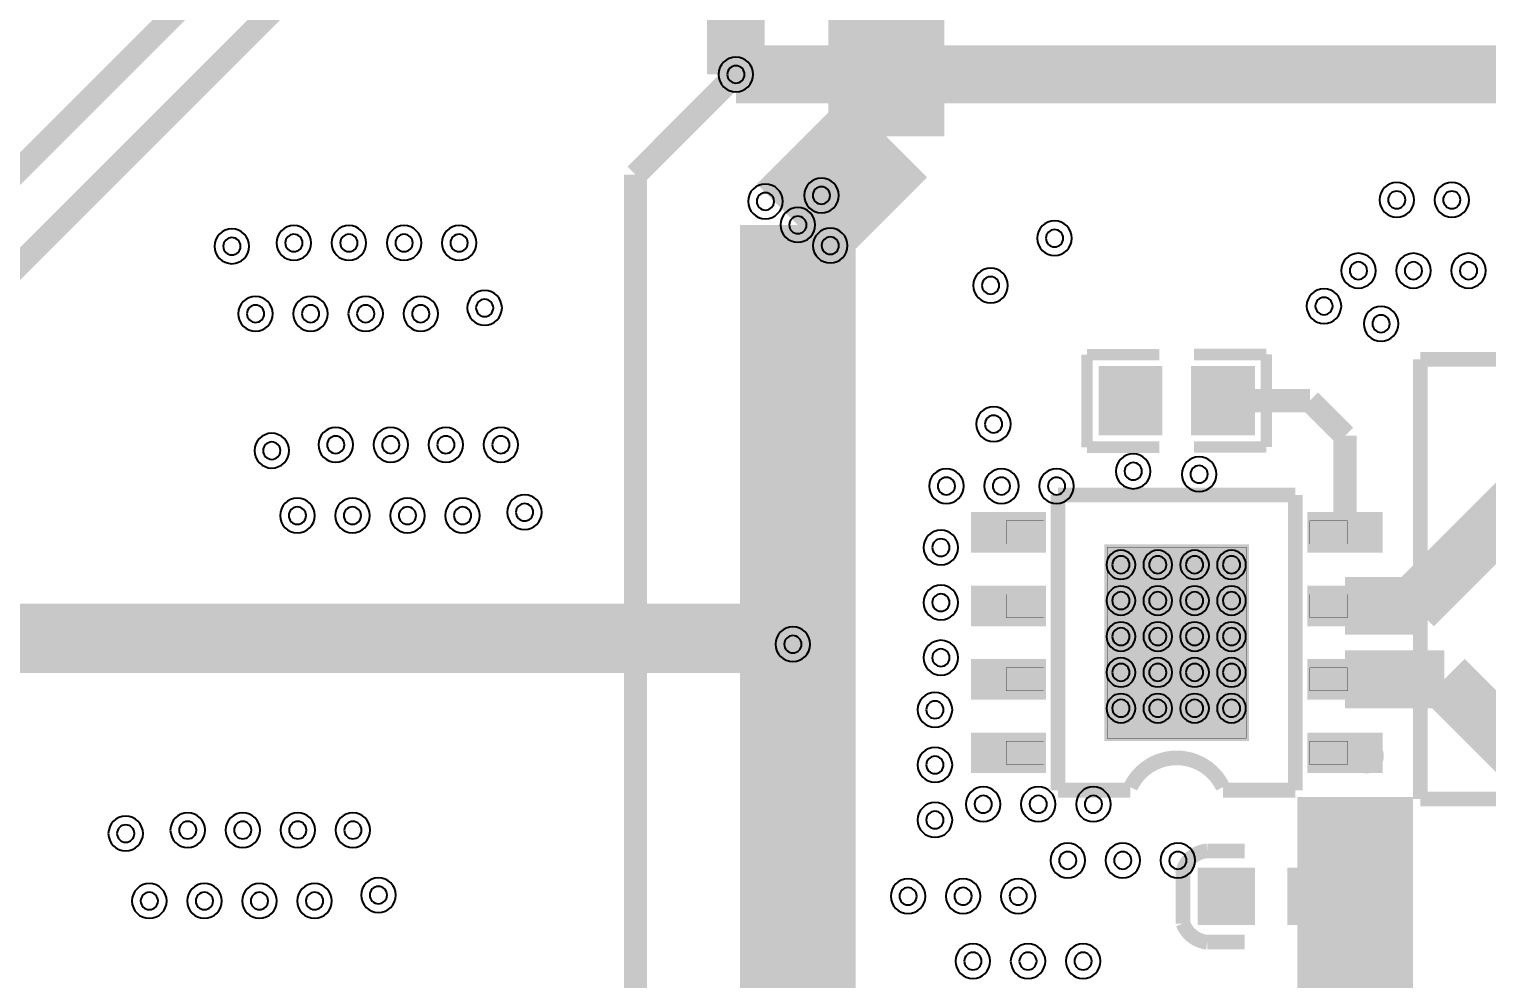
# Model space of a CAD drawing. Header units: millimetres. Extents: x 0 to 135, y -1 to 106.
# Drawn here: x 45.66 to 70.86, y 22.66 to 39.08 of the extents above; entities that cross this region are included whole.
import ezdxf

# ---------------------------------------------------------------- set-up
doc = ezdxf.new("R2010")
doc.units = ezdxf.units.MM
doc.header["$MEASUREMENT"] = 0
for name, color, linetype, true_color in [('Bottom-Layer', 7, 'Continuous', 0x0000ff), ('Document-Layer', 7, 'Continuous', 0x6464ff), ('Hole-Layer', 7, 'Continuous', 0x222222), ('Multi-Layer', 7, 'Continuous', 0xc0c0c0), ('Pin-Soldering-Layer', 7, 'Continuous', 0xcc9999), ('Top-Layer', 7, 'Continuous', 0xff0000), ('Top-Paste-Mask-Layer', 7, 'Continuous', 0x808080), ('Top-Silkscreen-Layer', 7, 'Continuous', 0xffcc00), ('Top-Solder-Mask-Layer', 7, 'Continuous', 0x800080)]:
    doc.layers.add(name, color=color, linetype=linetype, true_color=true_color)

msp = doc.modelspace()

# ---------------------------------------------------------------- hatches: boundary and pattern name
at = {"layer": 'Pin-Soldering-Layer'}
for points in [[(63.199, 30.179), (62.549, 30.179), (62.549, 30.579), (63.199, 30.579)], [(68.449, 30.179), (67.799, 30.179), (67.799, 30.579), (68.449, 30.579)], [(66.699, 30.124), (66.699, 26.824), (64.299, 26.824), (64.299, 30.124)], [(63.199, 28.909), (62.549, 28.909), (62.549, 29.309), (63.199, 29.309)], [(68.449, 28.909), (67.799, 28.909), (67.799, 29.309), (68.449, 29.309)], [(63.199, 27.639), (62.549, 27.639), (62.549, 28.039), (63.199, 28.039)], [(68.449, 27.639), (67.799, 27.639), (67.799, 28.039), (68.449, 28.039)], [(63.199, 26.369), (62.549, 26.369), (62.549, 26.769), (63.199, 26.769)], [(68.449, 26.369), (67.799, 26.369), (67.799, 26.769), (68.449, 26.769)]]:
    msp.add_hatch(color=256, dxfattribs=at).paths.add_polyline_path(points)
at = {"layer": 'Top-Layer'}
for points in [[(64.199, 32.106), (64.199, 33.206), (65.199, 33.206), (65.199, 32.106)], [(65.799, 32.106), (65.799, 33.206), (66.799, 33.206), (66.799, 32.106)], [(63.191, 30.079), (61.991, 30.079), (61.991, 30.679), (63.191, 30.679)], [(69.007, 30.079), (67.807, 30.079), (67.807, 30.679), (69.007, 30.679)], [(64.299, 30.124), (66.699, 30.124), (66.699, 26.824), (64.299, 26.824)], [(63.191, 28.809), (61.991, 28.809), (61.991, 29.409), (63.191, 29.409)], [(69.007, 28.809), (67.807, 28.809), (67.807, 29.409), (69.007, 29.409)], [(63.191, 27.539), (61.991, 27.539), (61.991, 28.139), (63.191, 28.139)], [(69.007, 27.539), (67.807, 27.539), (67.807, 28.139), (69.007, 28.139)], [(63.191, 26.269), (61.991, 26.269), (61.991, 26.869), (63.191, 26.869)], [(69.007, 26.269), (67.807, 26.269), (67.807, 26.869), (69.007, 26.869)], [(65.912, 23.643), (65.912, 24.532), (66.801, 24.532), (66.801, 23.643)], [(67.461, 23.643), (67.461, 24.532), (68.35, 24.532), (68.35, 23.643)]]:
    msp.add_hatch(color=256, dxfattribs=at).paths.add_polyline_path(points)
at = {"layer": 'Top-Paste-Mask-Layer'}
for points in [[(64.199, 32.106), (64.199, 33.206), (65.199, 33.206), (65.199, 32.106)], [(65.799, 32.106), (65.799, 33.206), (66.799, 33.206), (66.799, 32.106)], [(63.191, 30.079), (61.991, 30.079), (61.991, 30.679), (63.191, 30.679)], [(69.007, 30.079), (67.807, 30.079), (67.807, 30.679), (69.007, 30.679)], [(64.299, 30.124), (66.699, 30.124), (66.699, 26.824), (64.299, 26.824)], [(63.191, 28.809), (61.991, 28.809), (61.991, 29.409), (63.191, 29.409)], [(69.007, 28.809), (67.807, 28.809), (67.807, 29.409), (69.007, 29.409)], [(63.191, 27.539), (61.991, 27.539), (61.991, 28.139), (63.191, 28.139)], [(69.007, 27.539), (67.807, 27.539), (67.807, 28.139), (69.007, 28.139)], [(63.191, 26.269), (61.991, 26.269), (61.991, 26.869), (63.191, 26.869)], [(69.007, 26.269), (67.807, 26.269), (67.807, 26.869), (69.007, 26.869)], [(65.912, 23.643), (65.912, 24.532), (66.801, 24.532), (66.801, 23.643)], [(67.461, 23.643), (67.461, 24.532), (68.35, 24.532), (68.35, 23.643)]]:
    msp.add_hatch(color=256, dxfattribs=at).paths.add_polyline_path(points)
at = {"layer": 'Top-Solder-Mask-Layer'}
for points in [[(64.148, 32.055), (64.148, 33.257), (65.25, 33.257), (65.25, 32.055)], [(65.748, 32.055), (65.748, 33.257), (66.85, 33.257), (66.85, 32.055)], [(63.242, 30.028), (61.94, 30.028), (61.94, 30.73), (63.242, 30.73)], [(69.058, 30.028), (67.757, 30.028), (67.757, 30.73), (69.058, 30.73)], [(64.248, 30.175), (66.75, 30.175), (66.75, 26.773), (64.248, 26.773)], [(63.242, 28.758), (61.94, 28.758), (61.94, 29.46), (63.242, 29.46)], [(69.058, 28.758), (67.757, 28.758), (67.757, 29.46), (69.058, 29.46)], [(63.242, 27.488), (61.94, 27.488), (61.94, 28.19), (63.242, 28.19)], [(69.058, 27.488), (67.757, 27.488), (67.757, 28.19), (69.058, 28.19)], [(63.242, 26.218), (61.94, 26.218), (61.94, 26.92), (63.242, 26.92)], [(69.058, 26.218), (67.757, 26.218), (67.757, 26.92), (69.058, 26.92)], [(65.861, 23.592), (65.861, 24.583), (66.852, 24.583), (66.852, 23.592)], [(67.41, 23.592), (67.41, 24.583), (68.401, 24.583), (68.401, 23.592)]]:
    msp.add_hatch(color=256, dxfattribs=at).paths.add_polyline_path(points)

# ---------------------------------------------------------------- linework, layer by layer
at = {"layer": 'Bottom-Layer'}
for points, const_width in [([(60.479, 82.665), (60.479, 37.223)], 2), ([(57.878, 67.673), (57.878, 38.295)], 1), ([(60.479, 37.223), (58.949, 35.693)], 2), ([(58.761, 28.548), (28.314, 28.548)], 1.2), ([(58.863, 28.446), (58.761, 28.548)], 1.2)]:
    msp.add_lwpolyline(points, dxfattribs=dict(at, const_width=const_width))
at = {"layer": 'Document-Layer', "const_width": 0.3}
msp.add_lwpolyline([(68.629, 26.514, 1), (68.929, 26.514), (68.929, 26.514, 1), (68.629, 26.514)], format="xyb", dxfattribs=at)
msp.add_lwpolyline([(68.629, 26.514, 1), (68.929, 26.514), (68.929, 26.514, 1), (68.629, 26.514)], format="xyb", dxfattribs=at)
at = {"layer": 'Hole-Layer'}
for points in [[(57.728, 38.295, 1), (58.028, 38.295), (58.028, 38.295, 1), (57.728, 38.295)], [(59.207, 36.203, 1), (59.507, 36.203), (59.507, 36.203, 1), (59.207, 36.203)], [(58.238, 36.101, 1), (58.538, 36.101), (58.538, 36.101, 1), (58.238, 36.101)], [(69.153, 36.127, 1), (69.453, 36.127), (69.453, 36.127, 1), (69.153, 36.127)], [(70.105, 36.127, 1), (70.405, 36.127), (70.405, 36.127, 1), (70.105, 36.127)], [(58.799, 35.693, 1), (59.099, 35.693), (59.099, 35.693, 1), (58.799, 35.693)], [(50.087, 35.382, 1), (50.387, 35.382), (50.387, 35.382, 1), (50.087, 35.382)], [(51.039, 35.382, 1), (51.339, 35.382), (51.339, 35.382, 1), (51.039, 35.382)], [(51.991, 35.382, 1), (52.291, 35.382), (52.291, 35.382, 1), (51.991, 35.382)], [(52.943, 35.382, 1), (53.243, 35.382), (53.243, 35.382, 1), (52.943, 35.382)], [(63.237, 35.464, 1), (63.537, 35.464), (63.537, 35.464, 1), (63.237, 35.464)], [(49.015, 35.324, 1), (49.315, 35.324), (49.315, 35.324, 1), (49.015, 35.324)], [(59.36, 35.336, 1), (59.66, 35.336), (59.66, 35.336, 1), (59.36, 35.336)], [(68.49, 34.903, 1), (68.79, 34.903), (68.79, 34.903, 1), (68.49, 34.903)], [(69.442, 34.903, 1), (69.742, 34.903), (69.742, 34.903, 1), (69.442, 34.903)], [(70.394, 34.903, 1), (70.694, 34.903), (70.694, 34.903, 1), (70.394, 34.903)], [(62.132, 34.648, 1), (62.432, 34.648), (62.432, 34.648, 1), (62.132, 34.648)], [(49.424, 34.158, 1), (49.724, 34.158), (49.724, 34.158, 1), (49.424, 34.158)], [(50.376, 34.158, 1), (50.676, 34.158), (50.676, 34.158, 1), (50.376, 34.158)], [(51.328, 34.158, 1), (51.628, 34.158), (51.628, 34.158, 1), (51.328, 34.158)], [(52.28, 34.158, 1), (52.58, 34.158), (52.58, 34.158, 1), (52.28, 34.158)], [(53.385, 34.26, 1), (53.685, 34.26), (53.685, 34.26, 1), (53.385, 34.26)], [(67.895, 34.291, 1), (68.195, 34.291), (68.195, 34.291, 1), (67.895, 34.291)], [(68.881, 33.985, 1), (69.181, 33.985), (69.181, 33.985, 1), (68.881, 33.985)], [(62.183, 32.251, 1), (62.483, 32.251), (62.483, 32.251, 1), (62.183, 32.251)], [(50.81, 31.894, 1), (51.11, 31.894), (51.11, 31.894, 1), (50.81, 31.894)], [(51.762, 31.894, 1), (52.062, 31.894), (52.062, 31.894, 1), (51.762, 31.894)], [(52.714, 31.894, 1), (53.014, 31.894), (53.014, 31.894, 1), (52.714, 31.894)], [(53.666, 31.894, 1), (53.966, 31.894), (53.966, 31.894, 1), (53.666, 31.894)], [(49.705, 31.792, 1), (50.005, 31.792), (50.005, 31.792, 1), (49.705, 31.792)], [(64.597, 31.435, 1), (64.897, 31.435), (64.897, 31.435, 1), (64.597, 31.435)], [(65.736, 31.384, 1), (66.036, 31.384), (66.036, 31.384, 1), (65.736, 31.384)], [(61.367, 31.18, 1), (61.667, 31.18), (61.667, 31.18, 1), (61.367, 31.18)], [(62.319, 31.18, 1), (62.619, 31.18), (62.619, 31.18, 1), (62.319, 31.18)], [(63.271, 31.18, 1), (63.571, 31.18), (63.571, 31.18, 1), (63.271, 31.18)], [(50.147, 30.67, 1), (50.447, 30.67), (50.447, 30.67, 1), (50.147, 30.67)], [(51.099, 30.67, 1), (51.399, 30.67), (51.399, 30.67, 1), (51.099, 30.67)], [(52.051, 30.67, 1), (52.351, 30.67), (52.351, 30.67, 1), (52.051, 30.67)], [(53.003, 30.67, 1), (53.303, 30.67), (53.303, 30.67, 1), (53.003, 30.67)], [(54.075, 30.728, 1), (54.375, 30.728), (54.375, 30.728, 1), (54.075, 30.728)], [(61.272, 30.118, 1), (61.572, 30.118), (61.572, 30.118, 1), (61.272, 30.118)], [(64.385, 29.82, 1), (64.685, 29.82), (64.685, 29.82, 1), (64.385, 29.82)], [(65.022, 29.82, 1), (65.322, 29.82), (65.322, 29.82, 1), (65.022, 29.82)], [(65.659, 29.82, 1), (65.959, 29.82), (65.959, 29.82, 1), (65.659, 29.82)], [(66.296, 29.82, 1), (66.596, 29.82), (66.596, 29.82, 1), (66.296, 29.82)], [(61.272, 29.166, 1), (61.572, 29.166), (61.572, 29.166, 1), (61.272, 29.166)], [(64.385, 29.2, 1), (64.685, 29.2), (64.685, 29.2, 1), (64.385, 29.2)], [(65.022, 29.2, 1), (65.322, 29.2), (65.322, 29.2, 1), (65.022, 29.2)], [(65.659, 29.2, 1), (65.959, 29.2), (65.959, 29.2, 1), (65.659, 29.2)], [(66.296, 29.2, 1), (66.596, 29.2), (66.596, 29.2, 1), (66.296, 29.2)], [(64.385, 28.579, 1), (64.685, 28.579), (64.685, 28.579, 1), (64.385, 28.579)], [(65.022, 28.579, 1), (65.322, 28.579), (65.322, 28.579, 1), (65.022, 28.579)], [(65.659, 28.579, 1), (65.959, 28.579), (65.959, 28.579, 1), (65.659, 28.579)], [(66.296, 28.579, 1), (66.596, 28.579), (66.596, 28.579, 1), (66.296, 28.579)], [(58.713, 28.446, 1), (59.013, 28.446), (59.013, 28.446, 1), (58.713, 28.446)], [(61.272, 28.214, 1), (61.572, 28.214), (61.572, 28.214, 1), (61.272, 28.214)], [(64.385, 27.959, 1), (64.685, 27.959), (64.685, 27.959, 1), (64.385, 27.959)], [(65.022, 27.959, 1), (65.322, 27.959), (65.322, 27.959, 1), (65.022, 27.959)], [(65.659, 27.959, 1), (65.959, 27.959), (65.959, 27.959, 1), (65.659, 27.959)], [(66.296, 27.959, 1), (66.596, 27.959), (66.596, 27.959, 1), (66.296, 27.959)], [(64.385, 27.339, 1), (64.685, 27.339), (64.685, 27.339, 1), (64.385, 27.339)], [(65.022, 27.339, 1), (65.322, 27.339), (65.322, 27.339, 1), (65.022, 27.339)], [(65.659, 27.339, 1), (65.959, 27.339), (65.959, 27.339, 1), (65.659, 27.339)], [(66.296, 27.339, 1), (66.596, 27.339), (66.596, 27.339, 1), (66.296, 27.339)], [(61.17, 27.313, 1), (61.47, 27.313), (61.47, 27.313, 1), (61.17, 27.313)], [(61.17, 26.361, 1), (61.47, 26.361), (61.47, 26.361, 1), (61.17, 26.361)], [(62.004, 25.68, 1), (62.304, 25.68), (62.304, 25.68, 1), (62.004, 25.68)], [(62.956, 25.68, 1), (63.256, 25.68), (63.256, 25.68, 1), (62.956, 25.68)], [(63.908, 25.68, 1), (64.208, 25.68), (64.208, 25.68, 1), (63.908, 25.68)], [(61.17, 25.409, 1), (61.47, 25.409), (61.47, 25.409, 1), (61.17, 25.409)], [(47.179, 25.175, 1), (47.479, 25.175), (47.479, 25.175, 1), (47.179, 25.175)], [(48.251, 25.233, 1), (48.551, 25.233), (48.551, 25.233, 1), (48.251, 25.233)], [(49.203, 25.233, 1), (49.503, 25.233), (49.503, 25.233, 1), (49.203, 25.233)], [(50.155, 25.233, 1), (50.455, 25.233), (50.455, 25.233, 1), (50.155, 25.233)], [(51.107, 25.233, 1), (51.407, 25.233), (51.407, 25.233, 1), (51.107, 25.233)], [(63.465, 24.71, 1), (63.765, 24.71), (63.765, 24.71, 1), (63.465, 24.71)], [(64.417, 24.71, 1), (64.717, 24.71), (64.717, 24.71, 1), (64.417, 24.71)], [(65.369, 24.71, 1), (65.669, 24.71), (65.669, 24.71, 1), (65.369, 24.71)], [(51.549, 24.111, 1), (51.849, 24.111), (51.849, 24.111, 1), (51.549, 24.111)], [(60.704, 24.091, 1), (61.004, 24.091), (61.004, 24.091, 1), (60.704, 24.091)], [(61.656, 24.091, 1), (61.956, 24.091), (61.956, 24.091, 1), (61.656, 24.091)], [(62.608, 24.091, 1), (62.908, 24.091), (62.908, 24.091, 1), (62.608, 24.091)], [(47.588, 24.009, 1), (47.888, 24.009), (47.888, 24.009, 1), (47.588, 24.009)], [(48.54, 24.009, 1), (48.84, 24.009), (48.84, 24.009, 1), (48.54, 24.009)], [(49.492, 24.009, 1), (49.792, 24.009), (49.792, 24.009, 1), (49.492, 24.009)], [(50.444, 24.009, 1), (50.744, 24.009), (50.744, 24.009, 1), (50.444, 24.009)], [(61.826, 22.969, 1), (62.126, 22.969), (62.126, 22.969, 1), (61.826, 22.969)], [(62.778, 22.969, 1), (63.078, 22.969), (63.078, 22.969, 1), (62.778, 22.969)], [(63.73, 22.969, 1), (64.03, 22.969), (64.03, 22.969, 1), (63.73, 22.969)]]:
    msp.add_lwpolyline(points, format="xyb", dxfattribs=at)
at = {"layer": 'Multi-Layer'}
for points in [[(57.578, 38.295, 1), (58.178, 38.295, 1)], [(58.088, 36.101, 1), (58.688, 36.101, 1)], [(59.057, 36.203, 1), (59.657, 36.203, 1)], [(69.003, 36.127, 1), (69.603, 36.127, 1)], [(69.955, 36.127, 1), (70.555, 36.127, 1)], [(58.649, 35.693, 1), (59.249, 35.693, 1)], [(48.865, 35.324, 1), (49.465, 35.324, 1)], [(49.937, 35.382, 1), (50.537, 35.382, 1)], [(50.889, 35.382, 1), (51.489, 35.382, 1)], [(51.841, 35.382, 1), (52.441, 35.382, 1)], [(52.793, 35.382, 1), (53.393, 35.382, 1)], [(59.21, 35.336, 1), (59.81, 35.336, 1)], [(63.087, 35.464, 1), (63.687, 35.464, 1)], [(68.34, 34.903, 1), (68.94, 34.903, 1)], [(69.292, 34.903, 1), (69.892, 34.903, 1)], [(70.244, 34.903, 1), (70.844, 34.903, 1)], [(61.982, 34.648, 1), (62.582, 34.648, 1)], [(53.235, 34.26, 1), (53.835, 34.26, 1)], [(67.745, 34.291, 1), (68.345, 34.291, 1)], [(49.274, 34.158, 1), (49.874, 34.158, 1)], [(50.226, 34.158, 1), (50.826, 34.158, 1)], [(51.178, 34.158, 1), (51.778, 34.158, 1)], [(52.13, 34.158, 1), (52.73, 34.158, 1)], [(68.731, 33.985, 1), (69.331, 33.985, 1)], [(62.033, 32.251, 1), (62.633, 32.251, 1)], [(49.555, 31.792, 1), (50.155, 31.792, 1)], [(50.66, 31.894, 1), (51.26, 31.894, 1)], [(51.612, 31.894, 1), (52.212, 31.894, 1)], [(52.564, 31.894, 1), (53.164, 31.894, 1)], [(53.516, 31.894, 1), (54.116, 31.894, 1)], [(64.447, 31.435, 1), (65.047, 31.435, 1)], [(65.586, 31.384, 1), (66.186, 31.384, 1)], [(61.217, 31.18, 1), (61.817, 31.18, 1)], [(62.169, 31.18, 1), (62.769, 31.18, 1)], [(63.121, 31.18, 1), (63.721, 31.18, 1)], [(53.925, 30.728, 1), (54.525, 30.728, 1)], [(49.997, 30.67, 1), (50.597, 30.67, 1)], [(50.949, 30.67, 1), (51.549, 30.67, 1)], [(51.901, 30.67, 1), (52.501, 30.67, 1)], [(52.853, 30.67, 1), (53.453, 30.67, 1)], [(61.122, 30.118, 1), (61.722, 30.118, 1)], [(61.122, 29.166, 1), (61.722, 29.166, 1)], [(58.563, 28.446, 1), (59.163, 28.446, 1)], [(61.122, 28.214, 1), (61.722, 28.214, 1)], [(61.02, 27.313, 1), (61.62, 27.313, 1)], [(61.02, 26.361, 1), (61.62, 26.361, 1)], [(61.854, 25.68, 1), (62.454, 25.68, 1)], [(62.806, 25.68, 1), (63.406, 25.68, 1)], [(63.758, 25.68, 1), (64.358, 25.68, 1)], [(61.02, 25.409, 1), (61.62, 25.409, 1)], [(47.029, 25.175, 1), (47.629, 25.175, 1)], [(48.101, 25.233, 1), (48.701, 25.233, 1)], [(49.053, 25.233, 1), (49.653, 25.233, 1)], [(50.005, 25.233, 1), (50.605, 25.233, 1)], [(50.957, 25.233, 1), (51.557, 25.233, 1)], [(63.315, 24.71, 1), (63.915, 24.71, 1)], [(64.267, 24.71, 1), (64.867, 24.71, 1)], [(65.219, 24.71, 1), (65.819, 24.71, 1)], [(47.438, 24.009, 1), (48.038, 24.009, 1)], [(48.39, 24.009, 1), (48.99, 24.009, 1)], [(49.342, 24.009, 1), (49.942, 24.009, 1)], [(50.294, 24.009, 1), (50.894, 24.009, 1)], [(51.399, 24.111, 1), (51.999, 24.111, 1)], [(60.554, 24.091, 1), (61.154, 24.091, 1)], [(61.506, 24.091, 1), (62.106, 24.091, 1)], [(62.458, 24.091, 1), (63.058, 24.091, 1)], [(61.676, 22.969, 1), (62.276, 22.969, 1)], [(62.628, 22.969, 1), (63.228, 22.969, 1)], [(63.58, 22.969, 1), (64.18, 22.969, 1)]]:
    msp.add_lwpolyline(points, format="xyb", close=True, dxfattribs=at)
for points in [[(64.285, 29.82, 1), (64.785, 29.82), (64.785, 29.82, 1), (64.285, 29.82)], [(64.922, 29.82, 1), (65.422, 29.82), (65.422, 29.82, 1), (64.922, 29.82)], [(65.559, 29.82, 1), (66.059, 29.82), (66.059, 29.82, 1), (65.559, 29.82)], [(66.196, 29.82, 1), (66.696, 29.82), (66.696, 29.82, 1), (66.196, 29.82)], [(64.285, 29.2, 1), (64.785, 29.2), (64.785, 29.2, 1), (64.285, 29.2)], [(64.922, 29.2, 1), (65.422, 29.2), (65.422, 29.2, 1), (64.922, 29.2)], [(65.559, 29.2, 1), (66.059, 29.2), (66.059, 29.2, 1), (65.559, 29.2)], [(66.196, 29.2, 1), (66.696, 29.2), (66.696, 29.2, 1), (66.196, 29.2)], [(64.285, 28.579, 1), (64.785, 28.579), (64.785, 28.579, 1), (64.285, 28.579)], [(64.922, 28.579, 1), (65.422, 28.579), (65.422, 28.579, 1), (64.922, 28.579)], [(65.559, 28.579, 1), (66.059, 28.579), (66.059, 28.579, 1), (65.559, 28.579)], [(66.196, 28.579, 1), (66.696, 28.579), (66.696, 28.579, 1), (66.196, 28.579)], [(64.285, 27.959, 1), (64.785, 27.959), (64.785, 27.959, 1), (64.285, 27.959)], [(64.922, 27.959, 1), (65.422, 27.959), (65.422, 27.959, 1), (64.922, 27.959)], [(65.559, 27.959, 1), (66.059, 27.959), (66.059, 27.959, 1), (65.559, 27.959)], [(66.196, 27.959, 1), (66.696, 27.959), (66.696, 27.959, 1), (66.196, 27.959)], [(64.285, 27.339, 1), (64.785, 27.339), (64.785, 27.339, 1), (64.285, 27.339)], [(64.922, 27.339, 1), (65.422, 27.339), (65.422, 27.339, 1), (64.922, 27.339)], [(65.559, 27.339, 1), (66.059, 27.339), (66.059, 27.339, 1), (65.559, 27.339)], [(66.196, 27.339, 1), (66.696, 27.339), (66.696, 27.339, 1), (66.196, 27.339)]]:
    msp.add_lwpolyline(points, format="xyb", dxfattribs=at)
at = {"layer": 'Pin-Soldering-Layer', "const_width": 0.00508}
for points in [[(63.199, 30.179), (62.549, 30.179), (62.549, 30.579), (63.199, 30.579)], [(68.449, 30.179), (67.799, 30.179), (67.799, 30.579), (68.449, 30.579)], [(66.699, 30.124), (66.699, 26.824), (64.299, 26.824), (64.299, 30.124)], [(63.199, 28.909), (62.549, 28.909), (62.549, 29.309), (63.199, 29.309)], [(68.449, 28.909), (67.799, 28.909), (67.799, 29.309), (68.449, 29.309)], [(63.199, 27.639), (62.549, 27.639), (62.549, 28.039), (63.199, 28.039)], [(68.449, 27.639), (67.799, 27.639), (67.799, 28.039), (68.449, 28.039)], [(63.199, 26.369), (62.549, 26.369), (62.549, 26.769), (63.199, 26.769)], [(68.449, 26.369), (67.799, 26.369), (67.799, 26.769), (68.449, 26.769)]]:
    msp.add_lwpolyline(points, close=True, dxfattribs=at)
at = {"layer": 'Top-Layer'}
for points, const_width in [([(49.374, 40.535), (32.623, 23.785)], 0.4), ([(29.599, 19.118), (50.251, 39.77)], 0.4), ([(78.89, 38.295), (57.878, 38.295)], 1), ([(56.144, 36.56), (57.878, 38.295)], 0.4), ([(56.144, 20.259), (56.144, 36.56)], 0.4), ([(58.949, 35.693), (58.949, 16.267)], 2), ([(69.591, 29.109), (73.452, 32.97)], 1), ([(66.299, 32.656), (67.801, 32.656)], 0.4), ([(67.801, 32.656), (68.407, 32.049)], 0.4), ([(68.407, 32.049), (68.407, 30.379)], 0.4), ([(68.407, 29.109), (69.591, 29.109)], 1), ([(68.407, 27.839), (70.123, 27.839)], 1), ([(70.123, 27.839), (71.792, 26.17)], 1), ([(68.585, 18.026), (68.585, 25.808)], 2)]:
    msp.add_lwpolyline(points, dxfattribs=dict(at, const_width=const_width))
at = {"layer": 'Top-Silkscreen-Layer', "const_width": 0.254}
for points in [[(101.692, 24.617, -0.414), (97.799, 20.724), (48.098, 20.724, -0.102), (48.048, 20.734), (48.048, 20.734, -0.374), (44.446, 24.361), (44.446, 24.361, -0.092), (44.438, 24.407), (44.438, 95.085, -0.414), (48.331, 98.979, -0.02), (48.352, 98.979), (98.085, 98.979, -0.125), (98.146, 98.963, -0.369), (101.684, 95.345), (101.684, 95.345, -0.093), (101.692, 95.299), (101.692, 24.617)], [(64.699, 25.974, -0.635), (66.299, 25.974)], [(64.699, 25.974, -0.635), (66.299, 25.974)], [(66.026, 24.875, 0.347), (65.598, 24.477)], [(66.026, 24.875, 0.347), (65.598, 24.477)], [(68.655, 24.558, 0.274), (68.237, 24.882)], [(68.655, 24.558, 0.274), (68.237, 24.882)], [(65.607, 23.618, 0.274), (66.025, 23.294)], [(65.607, 23.618, 0.274), (66.025, 23.294)], [(68.236, 23.301, 0.347), (68.664, 23.699)], [(68.236, 23.301, 0.347), (68.664, 23.699)]]:
    msp.add_lwpolyline(points, format="xyb", dxfattribs=at)
at = {"layer": 'Top-Silkscreen-Layer'}
for points, const_width in [([(63.948, 33.451), (63.948, 31.851)], 0.2), ([(65.198, 33.451), (63.948, 33.451)], 0.2), ([(63.948, 33.451), (63.948, 31.851)], 0.2), ([(65.198, 33.451), (63.948, 33.451)], 0.2), ([(67.049, 33.456), (65.799, 33.456)], 0.2), ([(67.049, 33.456), (65.799, 33.456)], 0.2), ([(67.049, 33.456), (67.049, 31.856)], 0.2), ([(67.049, 33.456), (67.049, 31.856)], 0.2), ([(69.713, 25.77), (69.713, 33.37)], 0.254), ([(69.713, 33.37), (72.182, 33.37)], 0.254), ([(69.713, 25.77), (69.713, 33.37)], 0.254), ([(69.713, 33.37), (72.182, 33.37)], 0.254), ([(65.198, 31.851), (63.948, 31.851)], 0.2), ([(65.198, 31.851), (63.948, 31.851)], 0.2), ([(67.049, 31.856), (65.799, 31.856)], 0.2), ([(67.049, 31.856), (65.799, 31.856)], 0.2), ([(63.449, 25.924), (63.449, 31.024)], 0.254), ([(63.449, 31.024), (67.549, 31.024)], 0.254), ([(63.449, 25.924), (63.449, 31.024)], 0.254), ([(63.449, 31.024), (67.549, 31.024)], 0.254), ([(67.549, 31.024), (67.549, 25.924)], 0.254), ([(67.549, 31.024), (67.549, 25.924)], 0.254), ([(64.699, 25.924), (63.449, 25.924)], 0.254), ([(64.699, 25.924), (63.449, 25.924)], 0.254), ([(66.299, 25.924), (67.549, 25.924)], 0.254), ([(66.299, 25.924), (67.549, 25.924)], 0.254), ([(72.182, 25.77), (69.713, 25.77)], 0.254), ([(72.182, 25.77), (69.713, 25.77)], 0.254), ([(66.674, 24.875), (66.026, 24.875)], 0.254), ([(66.674, 24.875), (66.026, 24.875)], 0.254), ([(68.236, 24.875), (67.588, 24.875)], 0.254), ([(68.236, 24.875), (67.588, 24.875)], 0.254), ([(65.607, 23.618), (65.607, 24.494)], 0.254), ([(65.607, 23.618), (65.607, 24.494)], 0.254), ([(68.655, 23.682), (68.655, 24.558)], 0.254), ([(68.655, 23.682), (68.655, 24.558)], 0.254), ([(66.674, 23.301), (66.026, 23.301)], 0.254), ([(66.674, 23.301), (66.026, 23.301)], 0.254), ([(68.236, 23.301), (67.588, 23.301)], 0.254), ([(68.236, 23.301), (67.588, 23.301)], 0.254)]:
    msp.add_lwpolyline(points, dxfattribs=dict(at, const_width=const_width))
at = {"layer": 'Top-Silkscreen-Layer', "const_width": 0.254}
msp.add_lwpolyline([(67.829, 25.444, 1), (68.169, 25.444, 1)], format="xyb", close=True, dxfattribs=at)
msp.add_lwpolyline([(67.829, 25.444, 1), (68.169, 25.444, 1)], format="xyb", close=True, dxfattribs=at)

doc.saveas('drawing.dxf')
